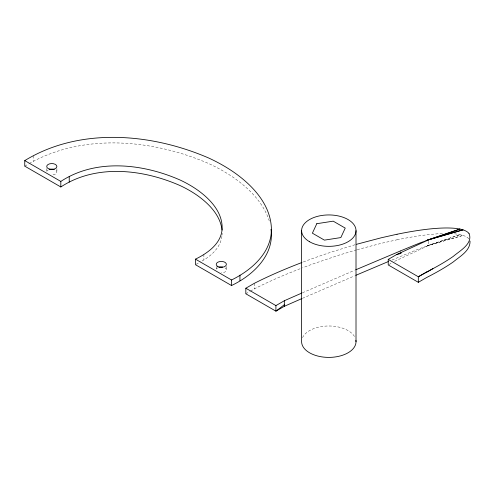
<?xml version="1.0" encoding="UTF-8"?>
<svg xmlns="http://www.w3.org/2000/svg" width="495" height="495" viewBox="0 0 495 495"><rect width="100%" height="100%" fill="white"/><g stroke="black" fill="none" stroke-linecap="round" stroke-linejoin="round"><path stroke-width="0.37" stroke-dasharray="2.48 1.86" d="M222.014 235.088L222.162 233.225M221.915 236.332C220.281 248.36 210.22 256.874 199.992 262.09M428.404 241.319L428.404 245.483L428.064 245.718L394.063 261.589M24.75 166.147L28.636 163.907M29.279 163.529C83.927 132.771 153.042 139.454 208.878 163.641A174.364 100.671 0 0 1 235.868 179.227C250.854 190.142 264.695 204.472 269.8 222.762M196.107 264.33L199.343 262.461M245.829 293.789L249.715 291.543M250.359 291.171L254.244 288.925A131.008 25.721 -18.5 0 1 301.95 268.043M388.884 264.578L391.471 263.08M302.476 292.78L354.346 270.4M302.476 298.337L354.346 275.95M391.99 260.024L400.263 256.571A118.751 1.423 -23.3 0 1 420.404 248.342L460.022 234.611L426.034 246.163M427.971 245.501L427.185 245.755L463.066 235.397L427.971 245.501L428.404 245.483M355.107 244.722L331.087 252.141L314.276 257.926A131.008 25.721 -18.5 0 0 302.624 262.232M356.518 249.864L339.576 254.956L314.276 263.476A131.008 25.721 -18.5 0 0 302.624 267.789M357.217 249.666L381.329 243.311L397.058 239.784M254.244 283.375L254.244 288.925M226.407 266.44L226.407 269.911M216.21 266.44L216.21 269.911A5.099 2.945 0 0 1 217.701 267.832M203.878 254.294L203.878 259.85M56.9 168.578L56.9 172.05M46.697 168.578L46.697 172.05A5.099 2.945 0 0 1 48.194 169.964M33.165 155.739L33.165 161.29M224.916 267.832A5.099 2.945 0 0 1 226.017 271.037A5.099 2.945 0 0 1 221.308 272.856M56.213 170.577A5.099 2.945 0 0 1 51.802 174.995M397.027 239.809A143.618 28.196 -18.5 0 1 442.858 233.572M454.466 233.832A143.618 28.196 -18.5 0 1 468.963 238.986M302.538 337.633A27.2 15.704 0 0 1 328.81 325.988A27.2 15.704 0 0 1 355.088 337.633"/><path stroke-width="0.74" d="M301.95 262.492A131.008 25.721 -18.5 0 0 254.226 283.375L245.829 288.232L245.829 293.789L275.913 311.157L284.328 306.3L284.328 300.743A80.759 0.965 -23.3 0 1 298.615 294.469L301.832 293.065M470.027 241.127C470.38 250.804 459.836 256.466 453.321 261.898A131.354 25.79 -18.5 0 1 426.739 277.46L418.318 282.317L388.235 264.949L388.235 259.399L418.318 276.767L432.89 268.692A131.565 25.833 -18.5 0 0 453.321 256.348C459.731 250.829 473.362 243.59 469.019 233.411M284.353 304.703L275.913 311.157L275.913 305.601L245.829 288.232M271.006 229.296C274.682 255.135 252.871 275.387 231.524 285.528L195.463 264.707L195.463 259.151L231.524 279.978C251.788 270.097 272.566 251.93 271.353 227.353C270.078 204.639 253.421 186.398 235.868 173.671A174.364 100.671 0 0 0 208.878 158.091C151.538 133.223 79.924 126.887 24.75 160.597L24.75 166.147L60.817 186.968C96.24 163.727 143.173 169.278 180.211 185.631A120.928 69.814 0 0 1 197.783 195.772C209.224 204.027 220.337 215.412 222.045 230.064M24.75 160.597L60.817 181.417C96.24 158.177 143.173 163.721 180.211 180.075A120.928 69.814 0 0 1 197.783 190.222C209.979 198.984 222.106 211.705 222.162 227.669C222.02 243.101 207.943 253.056 195.463 259.151M275.913 305.601L284.328 300.743M388.235 259.399L396.65 254.541L428.404 239.933L420.404 242.785A118.751 1.423 -23.3 0 0 400.263 251.021M426.733 271.91L418.318 276.767L418.318 282.317M426.715 272.145L432.89 268.692M301.832 298.615L298.615 300.019A80.759 0.965 -23.3 0 0 284.328 306.3M355.763 269.794L400.263 251.021M355.763 275.35L388.587 261.447M426.034 240.613L460.022 229.055L427.185 240.199L463.066 229.841L427.971 239.951M356.518 244.307L381.329 237.761L397.058 234.234M396.65 254.541L400.975 253.477L400.956 252.636M356.01 230.639L356.01 341.692M301.61 230.639L301.61 341.692A27.2 15.704 0 0 0 329.992 357.384A27.2 15.704 0 0 0 355.911 340.331M239.939 275.115L239.939 280.671M231.524 279.978L231.524 285.528M69.232 176.56L69.232 182.111M60.817 181.417L60.817 186.968M218.759 267.362A5.099 2.945 0 0 1 222.626 267.065M49.246 169.494A5.099 2.945 0 0 1 54.351 169.494M397.027 234.253A143.618 28.196 -18.5 0 1 468.963 233.436M316.788 223.703L312.388 233.182L324.411 240.125L340.832 237.581L345.232 228.102L333.209 221.16L316.788 223.703M49.246 169.042A5.099 2.945 0 0 0 56.9 166.493A5.099 2.945 0 0 0 49.246 163.944A5.099 2.945 0 0 0 49.246 169.042M217.701 266.44A5.099 2.945 0 0 0 226.234 265.122A5.099 2.945 0 0 0 219.984 261.515A5.099 2.945 0 0 0 217.701 266.44M309.573 241.746A27.2 15.704 0 0 0 355.088 234.704A27.2 15.704 0 0 0 321.769 215.474A27.2 15.704 0 0 0 309.573 241.746"/></g></svg>
